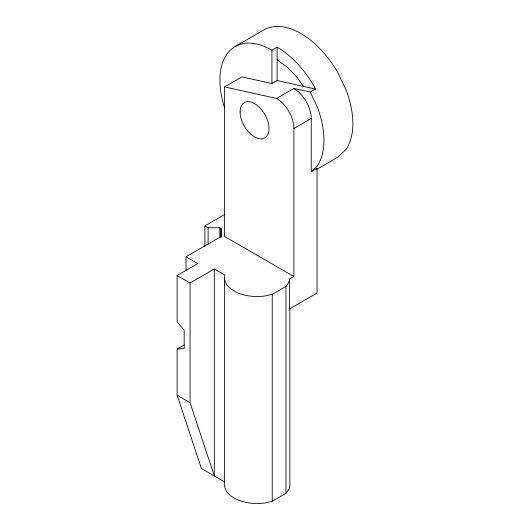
<?xml version="1.0" encoding="UTF-8"?>
<svg xmlns="http://www.w3.org/2000/svg" width="530" height="530" viewBox="0 0 530 530"><rect width="100%" height="100%" fill="white"/><g stroke="black" fill="none" stroke-linecap="round" stroke-linejoin="round"><path stroke-width="0.79" d="M224.289 481.677L201.413 468.474L177.126 395.214L177.126 349.065L184.248 344.95M185.997 270.393L185.997 256.798L197.769 263.596L177.126 275.514L177.126 321.664L184.168 330.422L184.168 348.435L177.126 349.065M214.339 268.955L214.339 475.933L190.058 402.681L190.058 282.974L214.339 268.955L224.998 275.11L224.422 277.634L224.422 484.619A32.708 18.881 0 0 0 265.596 502.857L272.228 501.274L285.981 493.331L288.724 489.501A32.708 18.881 0 0 0 289.837 484.619L289.837 308.387M204.878 246.536L204.878 225.899L225.184 214.173M208.111 244.277L208.111 227.768L204.878 225.899M219.811 237.672L219.811 227.768L208.111 227.768M221.036 237.553L221.036 228.476L219.811 227.768M224.508 86.887L224.508 236.446L293.892 276.508L293.892 128.485A24.532 14.164 60 0 0 276.547 98.441L224.508 86.887L241.852 76.87L271.923 83.548L277.124 80.54L315.383 89.04L313.926 86.006A73.597 42.493 60 0 0 277.124 47.157L271.923 50.164A73.597 42.493 60 0 0 224.68 108.18M272.228 501.274L272.228 294.289L285.981 286.352L288.724 282.523L289.519 279.032L293.892 276.508M285.981 493.331L285.981 286.352M289.519 279.032L289.519 308.957L317.026 293.077L317.026 168.315L311.243 171.654L311.243 118.475A24.532 14.164 60 0 0 302.57 96.116L298.383 91.703L293.892 88.424L276.547 98.441M311.243 171.654L316.986 166.321A73.597 42.493 60 0 0 316.986 106.232L310.176 92.041L293.892 88.424M316.012 169.249L317.026 168.315M235.121 46.521L264.033 29.826A73.597 42.493 60 0 1 337.63 72.319L345.898 89.537A73.597 42.493 60 0 1 345.898 149.626L337.63 157.297L316.602 169.441M310.176 92.041L315.383 89.04M293.892 128.485L311.243 118.475M185.997 256.798L221.036 236.565L221.036 228.476M272.228 294.289L265.596 295.879A32.708 18.881 0 0 1 224.422 277.634M177.126 275.514L190.058 282.974M177.126 395.214L190.058 402.681M277.124 59.844L287.75 67.595L297.655 78.049L303.332 86.364M277.124 47.157L277.124 80.54M271.923 50.164L271.923 83.548M240.117 111.923A20.445 11.806 60 0 0 261.8 138.9A20.445 11.806 60 0 0 261.8 109.988A20.445 11.806 60 0 0 240.117 111.923"/></g></svg>
